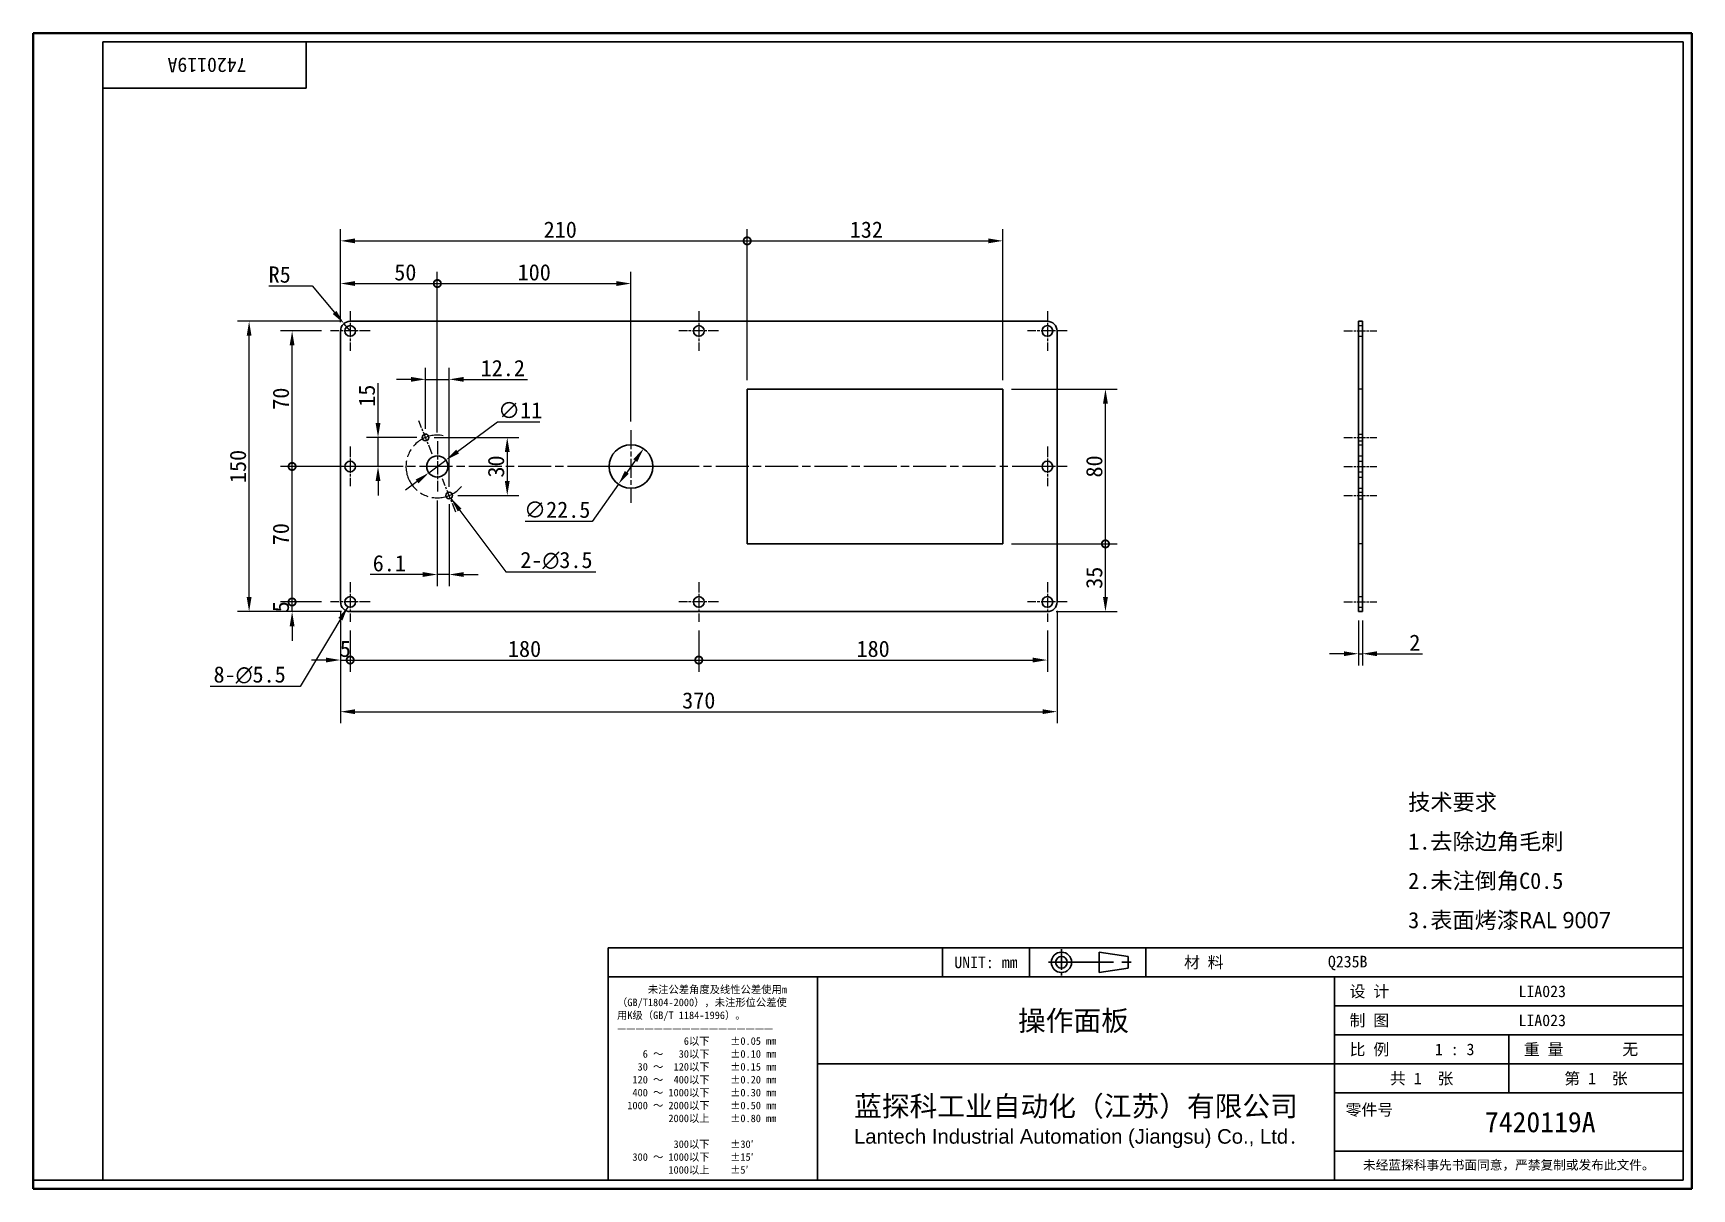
# Model space of a CAD drawing. Header units: millimetres. Extents: x 18 to 875, y 16 to 614.
import ezdxf
from ezdxf.enums import TextEntityAlignment as Align

# ---------------------------------------------------------------- set-up
doc = ezdxf.new("R2010")
doc.units = ezdxf.units.MM
doc.header["$LTSCALE"] = 3
doc.linetypes.add('CHAIN', pattern=[0.3543, 0.2362, -0.0295, 0.0591, -0.0295])
doc.linetypes.add('DASHED', pattern=[0.2067, 0.1654, -0.0413])
for name, color, linetype, lineweight in [('1', 7, 'Continuous', 18), ('可见 (ISO)', 7, 'Continuous', 25), ('图框 (ISO)', 7, 'Continuous', 35), ('标题 (ISO)', 7, 'Continuous', 25)]:
    doc.layers.add(name, color=color, linetype=linetype, lineweight=lineweight)
for name, color, linetype, lineweight, true_color in [('中心标记 (ISO)', 1, 'CHAIN', 18, 0xff0000), ('中心线 (ISO)', 1, 'CHAIN', 18, 0xff0000), ('尺寸 (ISO)', 7, 'Continuous', 18, 0x008000), ('符号 (ISO)', 7, 'Continuous', 18, 0x008000), ('隐藏 (ISO)', 5, 'DASHED', 18, 0x0000ff)]:
    doc.layers.add(name, color=color, linetype=linetype, lineweight=lineweight, true_color=true_color)
doc.styles.add('文本样式164', font='SimSun.ttf')
doc.styles.add('文本样式165', font='SimSun.ttf')
doc.styles.add('文本样式74', font='SimSun.ttf')
doc.styles.add('最新国标', font='simfang.ttf')
doc.styles.add('注释文本 (ISO)', font='simfang.ttf')
doc.styles.add('添加1', font='simfang.ttf')
doc.dimstyles.new('默认 (GB)', dxfattribs={"dimscale": 3, "dimtxt": 2.8, "dimasz": 2.5, "dimexe": 2, "dimexo": 1.5, "dimgap": 0.5, "dimtad": 1, "dimtoh": 1, "dimdsep": 46, "dimtxsty": '最新国标', "dimcen": 0.09, "dimdle": 10, "dimclrd": 256, "dimclre": 256, "dimclrt": 256, "dimazin": 2, "dimtfac": 0.535714, "dimtdec": 3, "dimtmove": 0, "dimatfit": 3, "dimfxl": 0, "dimtolj": 1, "dimlwd": -1, "dimlwe": -1, "dimarcsym": 0})
doc.dimstyles.new('默认 (GB)$7', dxfattribs={"dimscale": 3, "dimtxt": 2.8, "dimasz": 2.5, "dimexe": 2, "dimexo": 1.5, "dimgap": 0.5, "dimtad": 1, "dimtoh": 1, "dimdsep": 46, "dimtxsty": '最新国标', "dimcen": 0.09, "dimdle": 10, "dimclrd": 256, "dimclre": 256, "dimclrt": 256, "dimazin": 2, "dimtfac": 0.535714, "dimtdec": 3, "dimtmove": 0, "dimatfit": 3, "dimfxl": 0, "dimtolj": 1, "dimlwd": -1, "dimlwe": -1, "dimarcsym": 0})

# ---------------------------------------------------------------- blocks, each defined once
blk = doc.blocks.new('图框 最新国标')
at = {"layer": '图框 (ISO)'}
for p, q in [((6, 7), (6, 204.5)), ((6, 204.5), (291.5, 204.5)), ((291.5, 204.5), (291.5, 5.5)), ((6, 7), (6, 5.5)), ((6, 7), (6, 5.5)), ((291.5, 5.5), (6, 5.5))]:
    blk.add_line(p, q, dxfattribs=at)
at = {"layer": '图框 (ISO)', "color": 7, "linetype": 'Continuous', "lineweight": 25}
for p, q in [((18, 203), (290, 203)), ((18, 7), (18, 203)), ((18, 203), (290, 203)), ((53, 203), (53, 195)), ((290, 203), (290, 7)), ((290, 203), (290, 7)), ((53, 195), (18, 195)), ((290, 7), (6, 7)), ((290, 7), (18, 7))]:
    blk.add_line(p, q, dxfattribs=at)
at = {"layer": '图框 (ISO)', "style": '文本样式74'}
blk.add_attdef('零件代号_001', (42.73, 200.25), '', height=2.5, rotation=180, dxfattribs=at)
blk = doc.blocks.new('标题栏 最新国标')
at = {"layer": '标题 (ISO)'}
for p, q in [((381.98, -183.84), (196.98, -183.84)), ((196.98, -183.84), (196.98, -223.84)), ((254.48, -183.84), (254.48, -188.84)), ((269.48, -183.84), (269.48, -188.84)), ((281.48, -188.09), (281.48, -184.59)), ((281.48, -184.59), (286.48, -185.34)), ((286.48, -185.34), (286.48, -187.34)), ((289.48, -183.84), (289.48, -188.84)), ((381.98, -223.84), (381.98, -183.84)), ((383.48, -183.84), (383.48, -225.34)), ((286.48, -187.34), (281.48, -188.09)), ((196.98, -188.84), (381.98, -188.84)), ((232.98, -188.84), (232.98, -223.84)), ((321.98, -188.84), (321.98, -223.84)), ((321.98, -193.84), (381.98, -193.84)), ((321.98, -198.84), (381.98, -198.84)), ((351.98, -198.84), (351.98, -208.84)), ((321.98, -203.84), (232.98, -203.84)), ((321.98, -203.84), (381.98, -203.84)), ((321.98, -208.84), (381.98, -208.84)), ((321.98, -218.84), (381.98, -218.84)), ((196.98, -223.84), (381.98, -223.84)), ((383.48, -225.34), (196.98, -225.34))]:
    blk.add_line(p, q, dxfattribs=at)
at = {"layer": '标题 (ISO)', "linetype": 'CHAIN', "ltscale": 5.000333}
blk.add_line((274.98, -184.09), (274.98, -188.59), dxfattribs=at)
at = {"layer": '标题 (ISO)', "linetype": 'CHAIN', "ltscale": 15.834605}
blk.add_line((272.73, -186.34), (286.98, -186.34), dxfattribs=at)
at = {"layer": '标题 (ISO)'}
for radius in [1.75, 1]:
    blk.add_circle((274.98, -186.34), radius, dxfattribs=at)
at = {"layer": '1', "style": '文本样式164'}
for s, p in [('UNIT: mm', (261.98, -186.34)), ('材 料', (299.48, -186.34)), ('设 计', (327.98, -191.34)), ('制 图', (327.98, -196.34)), ('比 例', (327.98, -201.34)), ('重 量', (357.98, -201.34)), ('共 1  张', (336.98, -206.34)), ('第 1  张', (366.98, -206.34))]:
    blk.add_text(s, height=2, dxfattribs=at).set_placement(p, align=Align.MIDDLE_CENTER)
at = {"layer": '标题 (ISO)', "style": '注释文本 (ISO)'}
for s, insert, char_height, attachment_point, line_spacing_factor in [('\\fSimSun|b0|i0;{\\H1.3000;      未注公差角度及线性公差使用m\\P}\\fSimSun|b0|i0;{\\H1.3000;（GB/T1804-2000），未注形位公差使\\P}\\fSimSun|b0|i0;{\\H1.3000;用K级（GB/T 1184-1996）。\\P}\\fSimSun|b0|i0;{\\H1.3000;—————————————————\\P}\\fSimSun|b0|i0;{\\H1.3000;             6以下    ±0.05 mm\\P}\\fSimSun|b0|i0;{\\H1.3000;     6 ～   30以下    ±0.10 mm\\P}\\fSimSun|b0|i0;{\\H1.3000;    30 ～  120以下    ±0.15 mm\\P}\\fSimSun|b0|i0;{\\H1.3000;   120 ～  400以下    ±0.20 mm\\P}\\fSimSun|b0|i0;{\\H1.3000;   400 ～ 1000以下    ±0.30 mm\\P}\\fSimSun|b0|i0;{\\H1.3000;  1000 ～ 2000以下    ±0.50 mm\\P}\\fSimSun|b0|i0;{\\H1.3000;          2000以上    ±0.80 mm\\P}\\fSimSun|b0|i0;{\\H1.3000;\\P}\\fSimSun|b0|i0;{\\H1.3000;           300以下    ±30′\\P}\\fSimSun|b0|i0;{\\H1.3000;   300 ～ 1000以下    ±15′\\P}\\fSimSun|b0|i0;{\\H1.3000;          1000以上    ±5′}', (198.48, -206.63), 1.3, 4, 1.023913), ('{\\fMicrosoft YaHei|b0|i0|c134|p34;\\H1.75x;蓝探科工业自动化（江苏）有限公司\\P\\fArial|b0|i0|c0|p34;\\H0.71429x;Lantech Industrial Automation (Jiangsu) Co., Ltd\\fFangSong|b0|i0|c134|p49;.\\H1.15195x; }', (277.48, -213.84), 2, 5, 0.978695)]:
    blk.add_mtext(s, dxfattribs=dict(at, insert=insert, char_height=char_height, attachment_point=attachment_point, line_spacing_factor=line_spacing_factor))
at = {"layer": '标题 (ISO)', "attachment_point": 5, "style": '注释文本 (ISO)'}
for s, insert, char_height in [('\\fFangSong|b0|i0;零件号', (327.98, -211.84), 2), ('\\fSimSun|b0|i0;{\\H1.6000;未经蓝探科事先书面同意，严禁复制或发布此文件。}', (351.98, -221.34), 1.6)]:
    blk.add_mtext(s, dxfattribs=dict(at, insert=insert, char_height=char_height))
at = {"layer": '标题 (ISO)'}
for tag, p, height, style in [('材料_001', (320.84, -187.21), 2, '注释文本 (ISO)'), ('设计人_001', (353.65, -192.33), 2, '注释文本 (ISO)'), ('库存编号_001', (267.5, -198.14), 3.5, '文本样式165'), ('设计人_001', (353.65, -197.33), 2, '注释文本 (ISO)'), ('视图比例_001', (339.26, -202.33), 2, '注释文本 (ISO)'), ('质量\\P3;_001', (371.53, -202.3), 2, '注释文本 (ISO)'), ('零件代号_001', (347.86, -215.59), 3.5, '文本样式165')]:
    blk.add_attdef(tag, p, '', height=height, dxfattribs=dict(at, style=style))
blk = doc.blocks.new('*D5')
at = {"layer": 'Defpoints', "color": 0, "transparency": 16777216}
for p in [(176.7, 319.66), (546.7, 319.66), (546.7, 262.99)]:
    blk.add_point(p, dxfattribs=at)
at = {"layer": '尺寸 (ISO)', "color": 116, "true_color": 0x00803f, "transparency": 16777216}
for p, q in [((176.7, 315.16), (176.7, 256.99)), ((546.7, 315.16), (546.7, 256.99)), ((184.2, 262.99), (539.2, 262.99))]:
    blk.add_line(p, q, dxfattribs=at)
for points in [[(184.2, 264.24), (184.2, 261.74), (176.7, 262.99)], [(539.2, 264.24), (539.2, 261.74), (546.7, 262.99)]]:
    blk.add_solid(points, dxfattribs=at)
at = {"layer": '尺寸 (ISO)', "transparency": 16777216, "insert": (361.7, 268.74), "char_height": 8.4, "attachment_point": 5, "style": '最新国标'}
blk.add_mtext('\\A1;370', dxfattribs=at)
blk = doc.blocks.new('*D6')
at = {"layer": 'Defpoints', "color": 0, "transparency": 16777216}
for p in [(129.51, 464.66), (181.7, 464.66), (181.7, 314.66)]:
    blk.add_point(p, dxfattribs=at)
at = {"layer": '尺寸 (ISO)', "color": 116, "true_color": 0x00803f, "transparency": 16777216}
for p, q in [((177.2, 464.66), (123.51, 464.66)), ((129.51, 322.16), (129.51, 457.16)), ((177.2, 314.66), (123.51, 314.66))]:
    blk.add_line(p, q, dxfattribs=at)
for points in [[(128.26, 457.16), (130.76, 457.16), (129.51, 464.66)], [(128.26, 322.16), (130.76, 322.16), (129.51, 314.66)]]:
    blk.add_solid(points, dxfattribs=at)
at = {"layer": '尺寸 (ISO)', "transparency": 16777216, "insert": (123.76, 389.66), "char_height": 8.4, "attachment_point": 5, "rotation": 90, "style": '最新国标'}
blk.add_mtext('\\A1;150', dxfattribs=at)
blk = doc.blocks.new('*D7')
at = {"layer": 'Defpoints', "color": 0, "transparency": 16777216}
for p in [(702.37, 314.66), (704.37, 314.66), (704.37, 292.93)]:
    blk.add_point(p, dxfattribs=at)
at = {"layer": '尺寸 (ISO)', "color": 116, "true_color": 0x00803f, "transparency": 16777216}
for p, q in [((702.37, 310.16), (702.37, 286.93)), ((704.37, 310.16), (704.37, 286.93)), ((694.87, 292.93), (687.37, 292.93)), ((702.37, 292.93), (704.37, 292.93)), ((711.87, 292.93), (735.35, 292.93))]:
    blk.add_line(p, q, dxfattribs=at)
for points in [[(694.87, 294.18), (694.87, 291.68), (702.37, 292.93)], [(711.87, 294.18), (711.87, 291.68), (704.37, 292.93)]]:
    blk.add_solid(points, dxfattribs=at)
at = {"layer": '尺寸 (ISO)', "transparency": 16777216, "insert": (731.47, 298.63), "char_height": 8.4, "attachment_point": 5, "style": '最新国标'}
blk.add_mtext('\\A1;2', dxfattribs=at)
blk = doc.blocks.new('_DotSmall')
at = {"color": 0, "linetype": 'ByBlock', "const_width": 0.5}
blk.add_lwpolyline([(-0.0625, 0, 1), (0.0625, 0, 1)], format="xyb", close=True, dxfattribs=at)
blk = doc.blocks.new('*D8')
at = {"layer": 'Defpoints', "color": 0, "transparency": 16777216}
for p in [(176.7, 319.66), (181.7, 309.41), (181.7, 289.66)]:
    blk.add_point(p, dxfattribs=at)
at = {"layer": '尺寸 (ISO)', "color": 116, "true_color": 0x00803f, "transparency": 16777216}
for p, q in [((176.7, 315.16), (176.7, 283.66)), ((181.7, 304.91), (181.7, 283.66)), ((169.2, 289.66), (161.7, 289.66)), ((176.7, 289.66), (181.7, 289.66)), ((181.7, 289.66), (189.2, 289.66))]:
    blk.add_line(p, q, dxfattribs=at)
blk.add_solid([(169.2, 290.91), (169.2, 288.41), (176.7, 289.66)], dxfattribs=at)
at = {"layer": '尺寸 (ISO)', "color": 116, "true_color": 0x00803f, "transparency": 16777216, "xscale": 7.5, "yscale": 7.5, "zscale": 7.5, "rotation": 180}
blk.add_blockref('_DotSmall', (181.7, 289.66), dxfattribs=at)
at = {"layer": '尺寸 (ISO)', "transparency": 16777216, "insert": (179.2, 295.4), "char_height": 8.4, "attachment_point": 5, "style": '最新国标'}
blk.add_mtext('\\A1;5', dxfattribs=at)
blk = doc.blocks.new('*D10')
at = {"layer": 'Defpoints', "color": 0, "transparency": 16777216}
for p in [(181.7, 309.41), (361.7, 309.41), (361.7, 289.66)]:
    blk.add_point(p, dxfattribs=at)
at = {"layer": '尺寸 (ISO)', "color": 116, "true_color": 0x00803f, "transparency": 16777216}
for p, q in [((181.7, 304.91), (181.7, 283.66)), ((361.7, 304.91), (361.7, 283.66)), ((181.7, 289.66), (361.7, 289.66))]:
    blk.add_line(p, q, dxfattribs=at)
at = {"layer": '尺寸 (ISO)', "color": 116, "true_color": 0x00803f, "transparency": 16777216, "xscale": 7.5, "yscale": 7.5, "zscale": 7.5, "rotation": 180}
blk.add_blockref('_DotSmall', (181.7, 289.66), dxfattribs=at)
at = {"layer": '尺寸 (ISO)', "color": 116, "true_color": 0x00803f, "transparency": 16777216, "xscale": 7.5, "yscale": 7.5, "zscale": 7.5}
blk.add_blockref('_DotSmall', (361.7, 289.66), dxfattribs=at)
at = {"layer": '尺寸 (ISO)', "transparency": 16777216, "insert": (271.73, 295.4), "char_height": 8.4, "attachment_point": 5, "style": '最新国标'}
blk.add_mtext('\\A1;180', dxfattribs=at)
blk = doc.blocks.new('*D11')
at = {"layer": 'Defpoints', "color": 0, "transparency": 16777216}
for p in [(361.7, 309.41), (541.7, 309.41), (541.7, 289.66)]:
    blk.add_point(p, dxfattribs=at)
at = {"layer": '尺寸 (ISO)', "color": 116, "true_color": 0x00803f, "transparency": 16777216}
for p, q in [((361.7, 304.91), (361.7, 283.66)), ((541.7, 304.91), (541.7, 283.66)), ((361.7, 289.66), (534.2, 289.66))]:
    blk.add_line(p, q, dxfattribs=at)
blk.add_solid([(534.2, 290.91), (534.2, 288.41), (541.7, 289.66)], dxfattribs=at)
at = {"layer": '尺寸 (ISO)', "color": 116, "true_color": 0x00803f, "transparency": 16777216, "xscale": 7.5, "yscale": 7.5, "zscale": 7.5, "rotation": 180}
blk.add_blockref('_DotSmall', (361.7, 289.66), dxfattribs=at)
at = {"layer": '尺寸 (ISO)', "transparency": 16777216, "insert": (451.73, 295.4), "char_height": 8.4, "attachment_point": 5, "style": '最新国标'}
blk.add_mtext('\\A1;180', dxfattribs=at)
blk = doc.blocks.new('*D12')
at = {"layer": 'Defpoints', "color": 0, "transparency": 16777216}
for p in [(151.7, 319.66), (171.45, 319.66), (181.7, 314.66)]:
    blk.add_point(p, dxfattribs=at)
at = {"layer": '尺寸 (ISO)', "color": 116, "true_color": 0x00803f, "transparency": 16777216}
for p, q in [((151.7, 319.66), (151.7, 327.16)), ((166.95, 319.66), (145.7, 319.66)), ((151.7, 314.66), (151.7, 319.66)), ((177.2, 314.66), (145.7, 314.66)), ((151.7, 307.16), (151.7, 299.66))]:
    blk.add_line(p, q, dxfattribs=at)
blk.add_solid([(150.45, 307.16), (152.95, 307.16), (151.7, 314.66)], dxfattribs=at)
at = {"layer": '尺寸 (ISO)', "color": 116, "true_color": 0x00803f, "transparency": 16777216, "xscale": 7.5, "yscale": 7.5, "zscale": 7.5, "rotation": 270}
blk.add_blockref('_DotSmall', (151.7, 319.66), dxfattribs=at)
at = {"layer": '尺寸 (ISO)', "transparency": 16777216, "insert": (145.95, 317.16), "char_height": 8.4, "attachment_point": 5, "rotation": 90, "style": '最新国标'}
blk.add_mtext('\\A1;5', dxfattribs=at)
blk = doc.blocks.new('*D13')
at = {"layer": 'Defpoints', "color": 0, "transparency": 16777216}
for p in [(151.7, 389.66), (171.45, 389.66), (171.45, 319.66)]:
    blk.add_point(p, dxfattribs=at)
at = {"layer": '尺寸 (ISO)', "color": 116, "true_color": 0x00803f, "transparency": 16777216}
for p, q in [((166.95, 389.66), (145.7, 389.66)), ((151.7, 319.66), (151.7, 389.66)), ((166.95, 319.66), (145.7, 319.66))]:
    blk.add_line(p, q, dxfattribs=at)
at = {"layer": '尺寸 (ISO)', "color": 116, "true_color": 0x00803f, "transparency": 16777216, "xscale": 7.5, "yscale": 7.5, "zscale": 7.5}
for p, rotation in [((151.7, 389.66), 90), ((151.7, 319.66), 270)]:
    blk.add_blockref('_DotSmall', p, dxfattribs=dict(at, rotation=rotation))
at = {"layer": '尺寸 (ISO)', "transparency": 16777216, "insert": (145.95, 354.69), "char_height": 8.4, "attachment_point": 5, "rotation": 90, "style": '最新国标'}
blk.add_mtext('\\A1;70', dxfattribs=at)
blk = doc.blocks.new('*D14')
at = {"layer": 'Defpoints', "color": 0, "transparency": 16777216}
for p in [(151.7, 459.66), (171.45, 459.66), (171.45, 389.66)]:
    blk.add_point(p, dxfattribs=at)
at = {"layer": '尺寸 (ISO)', "color": 116, "true_color": 0x00803f, "transparency": 16777216}
for p, q in [((166.95, 459.66), (145.7, 459.66)), ((151.7, 389.66), (151.7, 452.16)), ((166.95, 389.66), (145.7, 389.66))]:
    blk.add_line(p, q, dxfattribs=at)
blk.add_solid([(150.45, 452.16), (152.95, 452.16), (151.7, 459.66)], dxfattribs=at)
at = {"layer": '尺寸 (ISO)', "color": 116, "true_color": 0x00803f, "transparency": 16777216, "xscale": 7.5, "yscale": 7.5, "zscale": 7.5, "rotation": 270}
blk.add_blockref('_DotSmall', (151.7, 389.66), dxfattribs=at)
at = {"layer": '尺寸 (ISO)', "transparency": 16777216, "insert": (145.95, 424.69), "char_height": 8.4, "attachment_point": 5, "rotation": 90, "style": '最新国标'}
blk.add_mtext('\\A1;70', dxfattribs=at)
blk = doc.blocks.new('*D15')
at = {"layer": 'Defpoints', "color": 0, "transparency": 16777216}
for p in [(178.48, 463.48), (181.7, 459.66)]:
    blk.add_point(p, dxfattribs=at)
at = {"layer": '尺寸 (ISO)', "color": 116, "true_color": 0x00803f, "transparency": 16777216}
for p, q in [((139.72, 482.99), (162.07, 482.99)), ((162.07, 482.99), (173.66, 469.22)), ((181.7, 459.66), (178.48, 463.48))]:
    blk.add_line(p, q, dxfattribs=at)
blk.add_solid([(174.61, 470.03), (172.7, 468.42), (178.48, 463.48)], dxfattribs=at)
at = {"layer": '尺寸 (ISO)', "transparency": 16777216, "insert": (145.29, 488.74), "char_height": 8.4, "attachment_point": 5, "style": '最新国标'}
blk.add_mtext('\\A1;R5', dxfattribs=at)
blk = doc.blocks.new('*D16')
at = {"layer": 'Defpoints', "color": 0, "transparency": 16777216}
for p in [(222.28, 386.38), (231.12, 392.93)]:
    blk.add_point(p, dxfattribs=at)
at = {"layer": '尺寸 (ISO)', "color": 116, "true_color": 0x00803f, "transparency": 16777216}
for p, q in [((237.15, 397.39), (257.82, 412.7)), ((257.82, 412.7), (279.62, 412.7)), ((222.28, 386.38), (231.12, 392.93)), ((216.26, 381.92), (210.23, 377.46))]:
    blk.add_line(p, q, dxfattribs=at)
for points in [[(236.41, 398.4), (237.89, 396.39), (231.12, 392.93)], [(215.51, 382.92), (217, 380.91), (222.28, 386.38)]]:
    blk.add_solid(points, dxfattribs=at)
at = {"layer": '尺寸 (ISO)', "transparency": 16777216, "insert": (269.47, 418.69), "char_height": 8.4, "attachment_point": 5, "style": '最新国标'}
blk.add_mtext('\\A1;∅11', dxfattribs=at)
blk = doc.blocks.new('*D17')
at = {"layer": 'Defpoints', "color": 0, "transparency": 16777216}
for p in [(518.7, 349.66), (571.7, 349.66), (541.7, 314.66)]:
    blk.add_point(p, dxfattribs=at)
at = {"layer": '尺寸 (ISO)', "color": 116, "true_color": 0x00803f, "transparency": 16777216}
for p, q in [((523.2, 349.66), (577.7, 349.66)), ((571.7, 322.16), (571.7, 349.66)), ((546.2, 314.66), (577.7, 314.66))]:
    blk.add_line(p, q, dxfattribs=at)
blk.add_solid([(570.45, 322.16), (572.95, 322.16), (571.7, 314.66)], dxfattribs=at)
at = {"layer": '尺寸 (ISO)', "color": 116, "true_color": 0x00803f, "transparency": 16777216, "xscale": 7.5, "yscale": 7.5, "zscale": 7.5, "rotation": 90}
blk.add_blockref('_DotSmall', (571.7, 349.66), dxfattribs=at)
at = {"layer": '尺寸 (ISO)', "transparency": 16777216, "insert": (565.95, 332.16), "char_height": 8.4, "attachment_point": 5, "rotation": 90, "style": '最新国标'}
blk.add_mtext('\\A1;35', dxfattribs=at)
blk = doc.blocks.new('*D18')
at = {"layer": 'Defpoints', "color": 0, "transparency": 16777216}
for p in [(518.7, 429.66), (571.7, 429.66), (518.7, 349.66)]:
    blk.add_point(p, dxfattribs=at)
at = {"layer": '尺寸 (ISO)', "color": 116, "true_color": 0x00803f, "transparency": 16777216}
for p, q in [((523.2, 429.66), (577.7, 429.66)), ((571.7, 349.66), (571.7, 422.16)), ((523.2, 349.66), (577.7, 349.66))]:
    blk.add_line(p, q, dxfattribs=at)
blk.add_solid([(570.45, 422.16), (572.95, 422.16), (571.7, 429.66)], dxfattribs=at)
at = {"layer": '尺寸 (ISO)', "color": 116, "true_color": 0x00803f, "transparency": 16777216, "xscale": 7.5, "yscale": 7.5, "zscale": 7.5, "rotation": 270}
blk.add_blockref('_DotSmall', (571.7, 349.66), dxfattribs=at)
at = {"layer": '尺寸 (ISO)', "transparency": 16777216, "insert": (565.95, 389.66), "char_height": 8.4, "attachment_point": 5, "rotation": 90, "style": '最新国标'}
blk.add_mtext('\\A1;80', dxfattribs=at)
blk = doc.blocks.new('*D19')
at = {"layer": 'Defpoints', "color": 0, "transparency": 16777216}
for p in [(386.7, 506.2), (176.7, 459.66), (386.7, 429.66)]:
    blk.add_point(p, dxfattribs=at)
at = {"layer": '尺寸 (ISO)', "color": 116, "true_color": 0x00803f, "transparency": 16777216}
for p, q in [((176.7, 464.16), (176.7, 512.2)), ((184.2, 506.2), (386.7, 506.2)), ((386.7, 434.16), (386.7, 512.2))]:
    blk.add_line(p, q, dxfattribs=at)
blk.add_solid([(184.2, 507.45), (184.2, 504.95), (176.7, 506.2)], dxfattribs=at)
at = {"layer": '尺寸 (ISO)', "color": 116, "true_color": 0x00803f, "transparency": 16777216, "xscale": 7.5, "yscale": 7.5, "zscale": 7.5}
blk.add_blockref('_DotSmall', (386.7, 506.2), dxfattribs=at)
at = {"layer": '尺寸 (ISO)', "transparency": 16777216, "insert": (290.17, 511.95), "char_height": 8.4, "attachment_point": 5, "style": '最新国标'}
blk.add_mtext('\\A1;210', dxfattribs=at)
blk = doc.blocks.new('*D20')
at = {"layer": 'Defpoints', "color": 0, "transparency": 16777216}
for p in [(518.7, 506.2), (386.7, 429.66), (518.7, 429.66)]:
    blk.add_point(p, dxfattribs=at)
at = {"layer": '尺寸 (ISO)', "color": 116, "true_color": 0x00803f, "transparency": 16777216}
for p, q in [((386.7, 434.16), (386.7, 512.2)), ((386.7, 506.2), (511.2, 506.2)), ((518.7, 434.16), (518.7, 512.2))]:
    blk.add_line(p, q, dxfattribs=at)
blk.add_solid([(511.2, 507.45), (511.2, 504.95), (518.7, 506.2)], dxfattribs=at)
at = {"layer": '尺寸 (ISO)', "color": 116, "true_color": 0x00803f, "transparency": 16777216, "xscale": 7.5, "yscale": 7.5, "zscale": 7.5, "rotation": 180}
blk.add_blockref('_DotSmall', (386.7, 506.2), dxfattribs=at)
at = {"layer": '尺寸 (ISO)', "transparency": 16777216, "insert": (448.23, 511.95), "char_height": 8.4, "attachment_point": 5, "style": '最新国标'}
blk.add_mtext('\\A1;132', dxfattribs=at)
blk = doc.blocks.new('*D21')
at = {"layer": 'Defpoints', "color": 0, "transparency": 16777216}
for p in [(226.7, 484.16), (176.7, 459.66), (226.7, 402.66)]:
    blk.add_point(p, dxfattribs=at)
at = {"layer": '尺寸 (ISO)', "color": 116, "true_color": 0x00803f, "transparency": 16777216}
for p, q in [((176.7, 464.16), (176.7, 490.16)), ((226.7, 407.16), (226.7, 490.16)), ((184.2, 484.16), (226.7, 484.16))]:
    blk.add_line(p, q, dxfattribs=at)
blk.add_solid([(184.2, 485.41), (184.2, 482.91), (176.7, 484.16)], dxfattribs=at)
at = {"layer": '尺寸 (ISO)', "color": 116, "true_color": 0x00803f, "transparency": 16777216, "xscale": 7.5, "yscale": 7.5, "zscale": 7.5}
blk.add_blockref('_DotSmall', (226.7, 484.16), dxfattribs=at)
at = {"layer": '尺寸 (ISO)', "transparency": 16777216, "insert": (210.17, 489.91), "char_height": 8.4, "attachment_point": 5, "style": '最新国标'}
blk.add_mtext('\\A1;50', dxfattribs=at)
blk = doc.blocks.new('*D22')
at = {"layer": 'Defpoints', "color": 0, "transparency": 16777216}
for p in [(326.7, 484.16), (226.7, 402.66), (326.7, 408.41)]:
    blk.add_point(p, dxfattribs=at)
at = {"layer": '尺寸 (ISO)', "color": 116, "true_color": 0x00803f, "transparency": 16777216}
for p, q in [((226.7, 407.16), (226.7, 490.16)), ((326.7, 412.91), (326.7, 490.16)), ((226.7, 484.16), (319.2, 484.16))]:
    blk.add_line(p, q, dxfattribs=at)
blk.add_solid([(319.2, 485.41), (319.2, 482.91), (326.7, 484.16)], dxfattribs=at)
at = {"layer": '尺寸 (ISO)', "color": 116, "true_color": 0x00803f, "transparency": 16777216, "xscale": 7.5, "yscale": 7.5, "zscale": 7.5, "rotation": 180}
blk.add_blockref('_DotSmall', (226.7, 484.16), dxfattribs=at)
at = {"layer": '尺寸 (ISO)', "transparency": 16777216, "insert": (276.73, 489.91), "char_height": 8.4, "attachment_point": 5, "style": '最新国标'}
blk.add_mtext('\\A1;100', dxfattribs=at)
blk = doc.blocks.new('*D23')
at = {"layer": 'Defpoints', "color": 0, "transparency": 16777216}
for p in [(333.2, 398.84), (320.2, 380.47)]:
    blk.add_point(p, dxfattribs=at)
at = {"layer": '尺寸 (ISO)', "color": 116, "true_color": 0x00803f, "transparency": 16777216}
for p, q in [((328.87, 392.72), (324.54, 386.6)), ((320.2, 380.47), (306.61, 361.27)), ((306.61, 361.27), (272.04, 361.27))]:
    blk.add_line(p, q, dxfattribs=at)
for points in [[(327.85, 393.44), (329.89, 391.99), (333.2, 398.84)], [(323.52, 387.32), (325.56, 385.87), (320.2, 380.47)]]:
    blk.add_solid(points, dxfattribs=at)
at = {"layer": '尺寸 (ISO)', "transparency": 16777216, "insert": (288.57, 367.26), "char_height": 8.4, "attachment_point": 5, "style": '最新国标'}
blk.add_mtext('\\A1;∅22.5', dxfattribs=at)
blk = doc.blocks.new('*D24')
at = {"layer": 'Defpoints', "color": 0, "transparency": 16777216}
for p in [(232.8, 434.66), (220.6, 404.66), (232.8, 374.66)]:
    blk.add_point(p, dxfattribs=at)
at = {"layer": '尺寸 (ISO)', "color": 116, "true_color": 0x00803f, "transparency": 16777216}
for p, q in [((220.6, 409.16), (220.6, 440.66)), ((232.8, 379.16), (232.8, 440.66)), ((213.1, 434.66), (205.6, 434.66)), ((220.6, 434.66), (232.8, 434.66)), ((240.3, 434.66), (273.22, 434.66))]:
    blk.add_line(p, q, dxfattribs=at)
for points in [[(213.1, 435.91), (213.1, 433.41), (220.6, 434.66)], [(240.3, 435.91), (240.3, 433.41), (232.8, 434.66)]]:
    blk.add_solid(points, dxfattribs=at)
at = {"layer": '尺寸 (ISO)', "transparency": 16777216, "insert": (260.51, 440.43), "char_height": 8.4, "attachment_point": 5, "style": '最新国标'}
blk.add_mtext('\\A1;12.2', dxfattribs=at)
blk = doc.blocks.new('*D25')
at = {"layer": 'Defpoints', "color": 0, "transparency": 16777216}
for p in [(226.7, 376.66), (232.8, 374.66), (226.7, 333.85)]:
    blk.add_point(p, dxfattribs=at)
at = {"layer": '尺寸 (ISO)', "color": 116, "true_color": 0x00803f, "transparency": 16777216}
for p, q in [((226.7, 372.16), (226.7, 327.85)), ((232.8, 370.16), (232.8, 327.85)), ((219.2, 333.85), (192.09, 333.85)), ((232.8, 333.85), (226.7, 333.85)), ((240.3, 333.85), (247.8, 333.85))]:
    blk.add_line(p, q, dxfattribs=at)
for points in [[(219.2, 335.1), (219.2, 332.6), (226.7, 333.85)], [(240.3, 335.1), (240.3, 332.6), (232.8, 333.85)]]:
    blk.add_solid(points, dxfattribs=at)
at = {"layer": '尺寸 (ISO)', "transparency": 16777216, "insert": (201.9, 339.62), "char_height": 8.4, "attachment_point": 5, "style": '最新国标'}
blk.add_mtext('\\A1;6.1', dxfattribs=at)
blk = doc.blocks.new('*D26')
at = {"layer": 'Defpoints', "color": 0, "transparency": 16777216}
for p in [(220.6, 404.66), (232.8, 374.66), (262.8, 374.66)]:
    blk.add_point(p, dxfattribs=at)
at = {"layer": '尺寸 (ISO)', "color": 116, "true_color": 0x00803f, "transparency": 16777216}
for p, q in [((225.1, 404.66), (268.8, 404.66)), ((262.8, 397.16), (262.8, 382.16)), ((237.3, 374.66), (268.8, 374.66))]:
    blk.add_line(p, q, dxfattribs=at)
for points in [[(261.55, 397.16), (264.05, 397.16), (262.8, 404.66)], [(261.55, 382.16), (264.05, 382.16), (262.8, 374.66)]]:
    blk.add_solid(points, dxfattribs=at)
at = {"layer": '尺寸 (ISO)', "transparency": 16777216, "insert": (257.05, 389.66), "char_height": 8.4, "attachment_point": 5, "rotation": 90, "style": '最新国标'}
blk.add_mtext('\\A1;30', dxfattribs=at)
blk = doc.blocks.new('*D27')
at = {"layer": 'Defpoints', "color": 0, "transparency": 16777216}
for p in [(220.6, 404.66), (196.08, 389.66), (226.7, 389.66)]:
    blk.add_point(p, dxfattribs=at)
at = {"layer": '尺寸 (ISO)', "color": 116, "true_color": 0x00803f, "transparency": 16777216}
for p, q in [((196.08, 412.16), (196.08, 432.78)), ((216.1, 404.66), (190.08, 404.66)), ((196.08, 389.66), (196.08, 404.66)), ((196.08, 382.16), (196.08, 374.66))]:
    blk.add_line(p, q, dxfattribs=at)
for points in [[(194.83, 412.16), (197.33, 412.16), (196.08, 404.66)], [(194.83, 382.16), (197.33, 382.16), (196.08, 389.66)]]:
    blk.add_solid(points, dxfattribs=at)
at = {"layer": '尺寸 (ISO)', "transparency": 16777216, "insert": (190.34, 426.22), "char_height": 8.4, "attachment_point": 5, "rotation": 90, "style": '最新国标'}
blk.add_mtext('\\A1;15', dxfattribs=at)

msp = doc.modelspace()

# ---------------------------------------------------------------- linework, layer by layer
at = {"layer": '中心标记 (ISO)', "ltscale": 7.593151}
for p, q in [((181.7025, 469.906), (181.7025, 449.406)), ((361.7025, 469.906), (361.7025, 449.406)), ((541.7025, 469.906), (541.7025, 449.406)), ((191.9525, 459.656), (171.4525, 459.656)), ((371.9525, 459.656), (351.4525, 459.656)), ((551.9525, 459.656), (531.4525, 459.656)), ((181.7025, 399.906), (181.7025, 379.406)), ((541.7025, 399.906), (541.7025, 379.406)), ((191.9525, 389.656), (171.4525, 389.656)), ((551.9525, 389.656), (531.4525, 389.656)), ((181.7025, 329.906), (181.7025, 309.406)), ((361.7025, 329.906), (361.7025, 309.406)), ((541.7025, 329.906), (541.7025, 309.406)), ((191.9525, 319.656), (171.4525, 319.656)), ((371.9525, 319.656), (351.4525, 319.656)), ((551.9525, 319.656), (531.4525, 319.656))]:
    msp.add_line(p, q, dxfattribs=at)
at = {"layer": '中心标记 (ISO)', "ltscale": 6.852346}
for p, q in [((224.087, 396.0874), (217.1179, 413.2246)), ((236.287, 366.0874), (229.3179, 383.2246))]:
    msp.add_line(p, q, dxfattribs=at)
at = {"layer": '中心标记 (ISO)', "ltscale": 9.630364}
msp.add_line((226.7025, 402.656), (226.7025, 376.656), dxfattribs=at)
at = {"layer": '中心标记 (ISO)', "ltscale": 13.889993}
for p, q in [((326.7025, 408.406), (326.7025, 370.906)), ((345.4525, 389.656), (307.9525, 389.656))]:
    msp.add_line(p, q, dxfattribs=at)
at = {"layer": '中心标记 (ISO)', "ltscale": 23.990969}
msp.add_line((540.4735, 389.656), (152.9649, 389.656), dxfattribs=at)
at = {"layer": '中心线 (ISO)', "ltscale": 6.296742}
for p, q in [((694.8679, 459.656), (711.8679, 459.656)), ((694.8679, 404.656), (711.8679, 404.656)), ((694.8679, 389.656), (711.8679, 389.656)), ((694.8679, 374.656), (711.8679, 374.656)), ((694.8679, 319.656), (711.8679, 319.656))]:
    msp.add_line(p, q, dxfattribs=at)
at = {"layer": '中心线 (ISO)', "ltscale": 23.990969}
msp.add_arc((226.7025, 389.656), 16.1929, 79.4004089, 324.8594646, dxfattribs=at)
at = {"layer": '可见 (ISO)'}
for p, q in [((181.7025, 464.656), (541.7025, 464.656)), ((704.3679, 464.656), (702.3679, 464.656)), ((702.3679, 459.656), (702.3679, 464.656)), ((704.3679, 464.656), (704.3679, 459.656)), ((176.7025, 319.656), (176.7025, 459.656)), ((546.7025, 459.656), (546.7025, 319.656)), ((702.3679, 459.656), (702.3679, 319.656)), ((704.3679, 319.656), (704.3679, 459.656)), ((386.7025, 349.656), (386.7025, 429.656)), ((386.7025, 429.656), (518.7025, 429.656)), ((518.7025, 429.656), (518.7025, 349.656)), ((518.7025, 349.656), (386.7025, 349.656)), ((702.3679, 314.656), (702.3679, 319.656)), ((704.3679, 319.656), (704.3679, 314.656)), ((541.7025, 314.656), (181.7025, 314.656)), ((702.3679, 314.656), (704.3679, 314.656))]:
    msp.add_line(p, q, dxfattribs=at)
for centre, radius in [((181.7025, 459.656), 2.75), ((361.7025, 459.656), 2.75), ((541.7025, 459.656), 2.75), ((220.6025, 404.656), 1.75), ((226.7025, 389.656), 5.5), ((326.7025, 389.656), 11.25), ((181.7025, 389.656), 2.75), ((541.7025, 389.656), 2.75), ((232.8025, 374.656), 1.75), ((181.7025, 319.656), 2.75), ((361.7025, 319.656), 2.75), ((541.7025, 319.656), 2.75)]:
    msp.add_circle(centre, radius, dxfattribs=at)
for centre, start, end in [((181.7025, 459.656), 90, 180), ((541.7025, 459.656), 0, 90), ((181.7025, 319.656), 180, 270), ((541.7025, 319.656), 270, 0)]:
    msp.add_arc(centre, 5, start, end, dxfattribs=at)
at = {"layer": '隐藏 (ISO)', "ltscale": 1.269698}
for p, q in [((702.3679, 462.406), (704.3679, 462.406)), ((702.3679, 456.906), (704.3679, 456.906)), ((704.3679, 429.656), (702.3679, 429.656)), ((702.3679, 406.406), (704.3679, 406.406)), ((702.3679, 402.906), (704.3679, 402.906)), ((702.3679, 400.906), (704.3679, 400.906)), ((702.3679, 395.156), (704.3679, 395.156)), ((702.3679, 392.406), (704.3679, 392.406)), ((702.3679, 386.906), (704.3679, 386.906)), ((702.3679, 384.156), (704.3679, 384.156)), ((702.3679, 378.406), (704.3679, 378.406)), ((702.3679, 376.406), (704.3679, 376.406)), ((702.3679, 372.906), (704.3679, 372.906)), ((704.3679, 349.656), (702.3679, 349.656)), ((702.3679, 322.406), (704.3679, 322.406)), ((702.3679, 316.906), (704.3679, 316.906))]:
    msp.add_line(p, q, dxfattribs=at)

# ---------------------------------------------------------------- block references
at = {"xscale": 3, "yscale": 3, "zscale": 3}
msp.add_blockref('图框 最新国标', (0, 0), dxfattribs=at).add_auto_attribs({'零件代号_001': '7420119A'})
ref = msp.add_blockref('标题栏 最新国标', (-275.9476, 692.5328), dxfattribs=dict(xscale=3, yscale=3, zscale=3))
ref.add_attrib('零件代号_001', '7420119A', (767.6439, 45.75), dxfattribs={"layer": '标题 (ISO)', "height": 10.5, "style": '文本样式165'})
ref.add_attrib('库存编号_001', '操作面板', (526.5545, 98.1034), dxfattribs={"layer": '标题 (ISO)', "height": 10.5, "style": '文本样式165'})
ref.add_attrib('质量\\P3;_001', '无', (838.6286, 85.62), dxfattribs={"layer": '标题 (ISO)', "height": 6, "style": '注释文本 (ISO)'})
ref.add_attrib('视图比例_001', '1 : 3', (741.84, 85.5514), dxfattribs={"layer": '标题 (ISO)', "height": 6, "style": '注释文本 (ISO)'})
ref.add_attrib('设计人_001', 'LIA023', (785.0057, 115.5343), dxfattribs={"layer": '标题 (ISO)', "height": 6, "style": '注释文本 (ISO)'})
ref.add_attrib('设计人_001', 'LIA023', (785.0057, 100.5343), dxfattribs={"layer": '标题 (ISO)', "height": 6, "style": '注释文本 (ISO)'})
ref.add_attrib('材料_001', 'Q235B', (686.58, 130.8943), dxfattribs={"layer": '标题 (ISO)', "height": 6, "style": '注释文本 (ISO)'})

# ---------------------------------------------------------------- texts
at = {"layer": '符号 (ISO)', "char_height": 8.4}
for s, insert, width, attachment_point, line_spacing_factor, style in [('2-\\fAIGDT|b0|i0;{\\H8.4000;n}\\fFangSong|b0|i0;{\\H8.4000;3.5}', (269.5624, 336.621), 41.260631, 7, 0.49, '最新国标'), ('8-\\fAIGDT|b0|i0;{\\H8.4000;n}\\fFangSong|b0|i0;{\\H8.4000;5.5}', (148.4145, 277.4815), 41.260631, 9, 0.49, '最新国标'), ('\\fFangSong|b0|i0;{\\H8.4000;技术要求\\P}\\fFangSong|b0|i0;{\\H8.4000;1.去除边角毛刺\\P}\\fFangSong|b0|i0;{\\H8.4000;2.未注倒角C0.5\\P}\\fFangSong|b0|i0;{\\H8.4000;3.表面烤漆}\\fSegoe UI|b0|i0;{\\H8.4000;RAL 9007\\P}', (728.0302, 185.3347), 112.59927, 4, 1.451085, '添加1')]:
    msp.add_mtext(s, dxfattribs=dict(at, insert=insert, width=width, attachment_point=attachment_point, line_spacing_factor=line_spacing_factor, style=style))

# ---------------------------------------------------------------- dimensions: what is measured, and where the dimension line sits
at = {"layer": '尺寸 (ISO)', "color": 116, "true_color": 0x00803f}
for base, p1, p2, angle, override, picture, middle in [((386.7025, 506.1976), (176.7025, 459.656), (386.7025, 429.656), 180, {"dimgap": 0.5, "dimtoh": 0, "dimdec": 2, "dimblk2": 'DotSmall', "dimsah": 1, "dimdle": 0, "dimtol": 0, "dimlim": 0, "dimtp": 0, "dimtm": 0, "dimtdec": 3, "dimtofl": 0, "dimatfit": 1}, '*D19', (290.1725, 506.1976)), ((518.7025, 506.1976), (386.7025, 429.656), (518.7025, 429.656), 180, {"dimgap": 0.5, "dimtoh": 0, "dimdec": 2, "dimblk1": 'DotSmall', "dimsah": 1, "dimdle": 0, "dimtol": 0, "dimlim": 0, "dimtp": 0, "dimtm": 0, "dimtdec": 3, "dimtofl": 0, "dimatfit": 1}, '*D20', (448.2325, 506.1976)), ((226.7025, 484.1583), (176.7025, 459.656), (226.7025, 402.656), 180, {"dimgap": 0.5, "dimtoh": 0, "dimdec": 2, "dimblk2": 'DotSmall', "dimsah": 1, "dimdle": 0, "dimtol": 0, "dimlim": 0, "dimtp": 0, "dimtm": 0, "dimtdec": 3, "dimtofl": 0, "dimatfit": 1}, '*D21', (210.1725, 484.1583)), ((326.7025, 484.1583), (226.7025, 402.656), (326.7025, 408.406), 180, {"dimgap": 0.5, "dimtoh": 0, "dimdec": 2, "dimblk1": 'DotSmall', "dimsah": 1, "dimdle": 0, "dimtol": 0, "dimlim": 0, "dimtp": 0, "dimtm": 0, "dimtdec": 3, "dimtofl": 0, "dimatfit": 1}, '*D22', (276.7325, 484.1583)), ((129.5084, 464.656), (181.7025, 314.656), (181.7025, 464.656), 90, {"dimgap": 0.5, "dimtoh": 0, "dimdec": 2, "dimtol": 0, "dimlim": 0, "dimtp": 0, "dimtm": 0, "dimtdec": 3, "dimtofl": 0, "dimatfit": 1}, '*D6', (129.5084, 389.656)), ((151.7025, 459.656), (171.4525, 389.656), (171.4525, 459.656), 90, {"dimgap": 0.5, "dimtoh": 0, "dimdec": 2, "dimblk1": 'DotSmall', "dimsah": 1, "dimdle": 0, "dimtol": 0, "dimlim": 0, "dimtp": 0, "dimtm": 0, "dimtdec": 3, "dimtofl": 0, "dimatfit": 1}, '*D14', (151.7025, 424.686)), ((232.8025, 434.656), (220.6025, 404.656), (232.8025, 374.656), 180, {"dimgap": 0.5, "dimtoh": 0, "dimdec": 2, "dimtol": 0, "dimlim": 0, "dimtp": 0, "dimtm": 0, "dimtdec": 3, "dimtofl": 1, "dimatfit": 1}, '*D24', (260.5105, 434.656)), ((196.0842, 389.656), (220.6025, 404.656), (226.7025, 389.656), 90, {"dimgap": 0.5, "dimtoh": 0, "dimdec": 2, "dimse2": 1, "dimtol": 0, "dimlim": 0, "dimtp": 0, "dimtm": 0, "dimtdec": 3, "dimtofl": 1, "dimatfit": 1}, '*D27', (196.0842, 426.22)), ((571.7025, 429.656), (518.7025, 349.656), (518.7025, 429.656), 90, {"dimgap": 0.5, "dimtoh": 0, "dimdec": 2, "dimblk1": 'DotSmall', "dimsah": 1, "dimdle": 0, "dimtol": 0, "dimlim": 0, "dimtp": 0, "dimtm": 0, "dimtdec": 3, "dimtofl": 0, "dimatfit": 1}, '*D18', (571.7025, 389.656)), ((262.8025, 374.656), (220.6025, 404.656), (232.8025, 374.656), 90, {"dimgap": 0.5, "dimtoh": 0, "dimdec": 2, "dimtol": 0, "dimlim": 0, "dimtp": 0, "dimtm": 0, "dimtdec": 3, "dimtofl": 0, "dimatfit": 1}, '*D26', (262.8025, 389.656)), ((151.7025, 389.656), (171.4525, 319.656), (171.4525, 389.656), 90, {"dimgap": 0.5, "dimtoh": 0, "dimdec": 2, "dimblk1": 'DotSmall', "dimblk2": 'DotSmall', "dimsah": 1, "dimdle": 0, "dimtol": 0, "dimlim": 0, "dimtp": 0, "dimtm": 0, "dimtdec": 3, "dimtofl": 0, "dimatfit": 1}, '*D13', (151.7025, 354.686)), ((226.7025, 333.8518), (232.8025, 374.656), (226.7025, 376.656), 180, {"dimgap": 0.5, "dimtoh": 0, "dimdec": 2, "dimtol": 0, "dimlim": 0, "dimtp": 0, "dimtm": 0, "dimtdec": 3, "dimtofl": 1, "dimatfit": 1}, '*D25', (201.8985, 333.8518)), ((571.7025, 349.656), (541.7025, 314.656), (518.7025, 349.656), 90, {"dimgap": 0.5, "dimtoh": 0, "dimdec": 2, "dimblk2": 'DotSmall', "dimsah": 1, "dimdle": 0, "dimtol": 0, "dimlim": 0, "dimtp": 0, "dimtm": 0, "dimtdec": 3, "dimtofl": 0, "dimatfit": 1}, '*D17', (571.7025, 332.156)), ((151.7025, 319.656), (181.7025, 314.656), (171.4525, 319.656), 90, {"dimgap": 0.5, "dimtoh": 0, "dimdec": 2, "dimblk2": 'DotSmall', "dimsah": 1, "dimdle": 0, "dimtol": 0, "dimlim": 0, "dimtp": 0, "dimtm": 0, "dimtdec": 3, "dimtofl": 1, "dimatfit": 1}, '*D12', (151.7025, 317.156)), ((181.7025, 289.656), (176.7025, 319.656), (181.7025, 309.406), 180, {"dimgap": 0.5, "dimtoh": 0, "dimdec": 2, "dimblk2": 'DotSmall', "dimsah": 1, "dimdle": 0, "dimtol": 0, "dimlim": 0, "dimtp": 0, "dimtm": 0, "dimtdec": 3, "dimtofl": 1, "dimatfit": 1}, '*D8', (179.2025, 289.656)), ((361.7025, 289.656), (181.7025, 309.406), (361.7025, 309.406), 180, {"dimgap": 0.5, "dimtoh": 0, "dimdec": 2, "dimblk1": 'DotSmall', "dimblk2": 'DotSmall', "dimsah": 1, "dimdle": 0, "dimtol": 0, "dimlim": 0, "dimtp": 0, "dimtm": 0, "dimtdec": 3, "dimtofl": 0, "dimatfit": 1}, '*D10', (271.7325, 289.656)), ((541.7025, 289.656), (361.7025, 309.406), (541.7025, 309.406), 180, {"dimgap": 0.5, "dimtoh": 0, "dimdec": 2, "dimblk1": 'DotSmall', "dimsah": 1, "dimdle": 0, "dimtol": 0, "dimlim": 0, "dimtp": 0, "dimtm": 0, "dimtdec": 3, "dimtofl": 0, "dimatfit": 1}, '*D11', (451.7325, 289.656)), ((704.3679, 292.9274), (702.3679, 314.656), (704.3679, 314.656), 180, {"dimgap": 0.5, "dimtoh": 0, "dimdec": 2, "dimtol": 0, "dimlim": 0, "dimtp": 0, "dimtm": 0, "dimtdec": 3, "dimtofl": 1, "dimatfit": 1}, '*D7', (731.4717, 292.9274))]:
    dim = msp.add_linear_dim(base=base, p1=p1, p2=p2, angle=angle, dimstyle='默认 (GB)', override=override, dxfattribs=at)
    dim.commit()
    dim.dimension.update_dxf_attribs({"geometry": picture, "text_midpoint": middle, "dimtype": 160})
dim = msp.add_radius_dim(center=(181.7025, 459.656), mpoint=(178.4841, 463.4825), dimstyle='默认 (GB)', override={"dimgap": 0.5, "dimtih": 1, "dimdec": 2, "dimlfac": 1, "dimcen": 0, "dimtol": 0, "dimlim": 0, "dimtp": 0, "dimtm": 0, "dimtdec": 3}, dxfattribs=at)
dim.commit()
dim.dimension.update_dxf_attribs({"geometry": '*D15', "text_midpoint": (145.2863, 482.9932), "dimtype": 164})
for p1, p2, picture, middle in [((222.2825, 386.3828), (231.1224, 392.9292), '*D16', (269.4696, 412.6984)), ((333.2026, 398.8381), (320.2023, 380.4739), '*D23', (288.575, 361.2748))]:
    dim = msp.add_diameter_dim_2p(p1=p1, p2=p2, dimstyle='默认 (GB)', override={"dimgap": 0.5, "dimtih": 1, "dimdec": 2, "dimlfac": 1, "dimtol": 0, "dimlim": 0, "dimtp": 0, "dimtm": 0, "dimtdec": 3, "dimatfit": 2}, dxfattribs=at)
    dim.commit()
    dim.dimension.update_dxf_attribs({"geometry": picture, "text_midpoint": middle, "dimtype": 163})
dim = msp.add_linear_dim(base=(546.7025, 262.9947), p1=(176.7025, 319.656), p2=(546.7025, 319.656), dimstyle='默认 (GB)', override={"dimgap": 0.5, "dimtoh": 0, "dimdec": 2, "dimtol": 0, "dimlim": 0, "dimtp": 0, "dimtm": 0, "dimtdec": 3, "dimtofl": 0, "dimatfit": 1}, dxfattribs=at)
dim.commit()
dim.dimension.update_dxf_attribs({"geometry": '*D5', "text_midpoint": (361.7025, 262.9947), "dimtype": 160})

# ---------------------------------------------------------------- leaders
at = {"layer": '符号 (ISO)', "annotation_type": 0, "has_hookline": 1}
for points, hookline_direction, text_width in [([(233.7375, 373.1767), (262.0624, 335.221), (269.5624, 335.221)], 0, 39.0029), ([(180.4749, 317.1952), (155.9145, 276.0815), (148.4145, 276.0815)], 1, 39.0989)]:
    msp.add_leader(points, dimstyle='默认 (GB)$7', override={"dimgap": 0, "dimtad": 1}, dxfattribs=dict(at, hookline_direction=hookline_direction, text_width=text_width))

doc.saveas('drawing.dxf')
